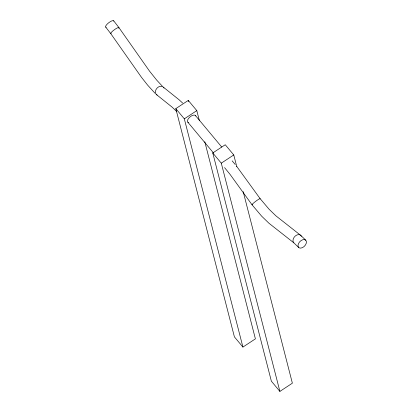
<?xml version="1.0" encoding="UTF-8"?>
<svg xmlns="http://www.w3.org/2000/svg" width="412" height="412" viewBox="0 0 412 412"><rect width="100%" height="100%" fill="white"/><g stroke="black" fill="none" stroke-linecap="round" stroke-linejoin="round"><path stroke-width="0.62" d="M204.79 141.723L255.404 338.86L242.92 347.074L234.402 336.862L175.806 108.629L188.289 100.415L196.807 110.627L199.362 120.577M242.92 347.074L184.324 118.841L196.807 110.627M243.193 191.642L292.371 383.186L279.887 391.4L271.369 381.188L212.767 152.955L225.251 144.741L233.769 154.953L236.802 166.767M279.887 391.4L221.285 163.167L233.769 154.953M298.633 247.447L293.823 242.817L268.974 223.258L261.666 216.182L252.062 204.821L230.138 174.482L224.571 167.622M163.399 87.19L179.05 99.74L182.655 103.057M156.313 94.466L172.046 107.079L176.599 111.425M305.792 240.237A5.078 3.255 -46.1 0 0 298.473 243.61A5.078 3.255 -46.1 0 0 302.377 247.674A5.078 3.255 -46.1 0 0 305.792 240.237L300.822 235.453L275.916 215.852L269.072 209.224L260.152 198.677L236.745 166.417M162.21 86.051L156.781 80.206L149.556 71.168L118.898 27.553L113.655 20.765M154.963 93.174L147.645 85.145L141.481 77.317L110.787 33.655L105.709 27.084M232.152 160.86L235.231 164.512M195.365 115.412L221.749 147.053M187.862 122.225L213.421 152.873M175.806 108.629L184.324 118.841M212.767 152.955L221.285 163.167M188.289 100.415L188.608 101.656M188.485 122.529A5.083 2.482 -39.8 0 1 189.695 117.199A5.083 2.482 -39.8 0 1 195.731 115.947M252.335 204.81A5.088 0.597 -36.9 0 1 255.574 201.401A5.088 0.597 -36.9 0 1 260.157 198.867M293.813 242.828A5.093 3.656 -48.7 0 1 295.244 236.055A5.093 3.656 -48.7 0 1 301.373 236.251M157.137 95.079A5.088 3.919 -48.5 0 1 157.137 88.003A5.088 3.919 -48.5 0 1 163.986 88.044M111.127 33.717A5.093 0.989 -36.3 0 1 114.577 29.576A5.093 0.989 -36.3 0 1 118.764 28.273M106.136 27.249A5.078 1.514 -37.7 0 1 108.567 22.876A5.078 1.514 -37.7 0 1 113.805 21.146"/></g></svg>
